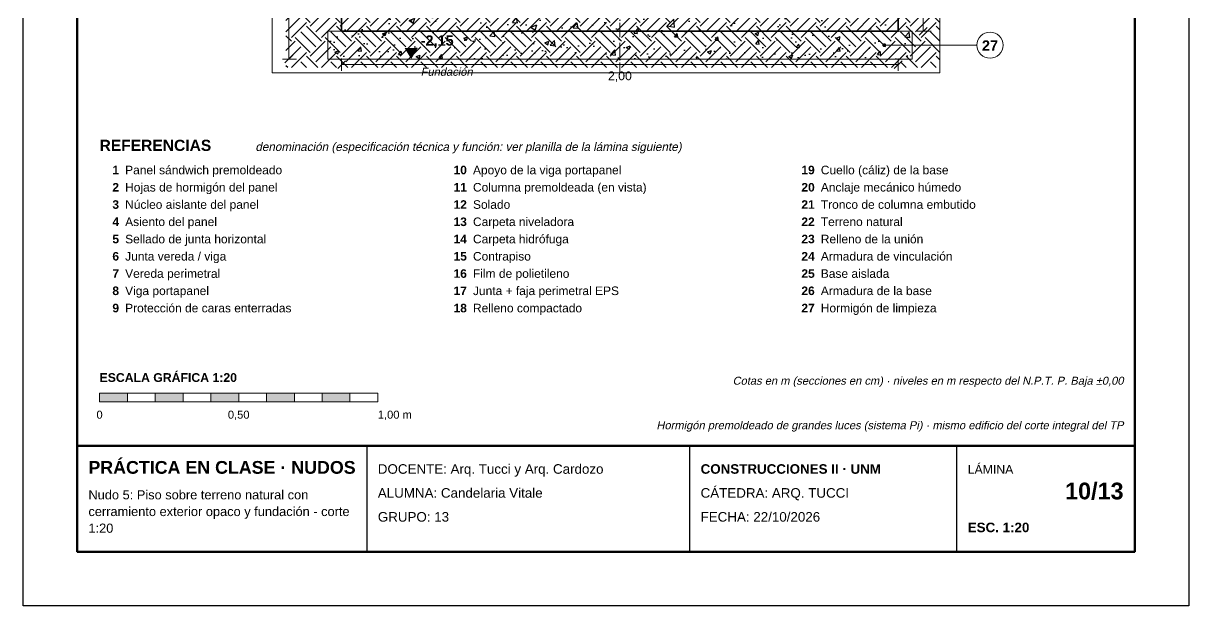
# Model space of a CAD drawing. Header units: millimetres. Extents: x 6 to 4194, y 6 to 5934.
# Drawn here: x 6 to 4194, y 6 to 2098 of the extents above; entities that cross this region are included whole.
import ezdxf
from ezdxf.enums import TextEntityAlignment as Align

# ---------------------------------------------------------------- set-up
doc = ezdxf.new("R2010")
doc.units = ezdxf.units.MM
doc.header["$LTSCALE"] = 20
doc.linetypes.add('DASHDOT', pattern=[3.556, 2.54, -0.508, 0, -0.508])
for name, color, linetype in [('A-CONTORNOS', 7, 'Continuous'), ('A-HORMIGON-INSITU', 33, 'Continuous'), ('A-HORMIGON-SIMPLE', 9, 'Continuous'), ('A-TERRENO', 32, 'Continuous'), ('X-COTAS', 3, 'Continuous'), ('X-EJES', 1, 'DASHDOT'), ('X-MARCO', 7, 'Continuous'), ('X-NIVELES', 7, 'Continuous'), ('X-REFERENCIAS', 1, 'Continuous'), ('X-ROTULO', 7, 'Continuous'), ('X-TEXTOS', 7, 'Continuous')]:
    doc.layers.add(name, color=color, linetype=linetype)
doc.styles.add('ARIAL', font='arial.ttf')
doc.styles.add('ARIAL-B', font='arialbd.ttf')

msp = doc.modelspace()

# ---------------------------------------------------------------- hatches: boundary and pattern name
at = {"layer": 'A-HORMIGON-INSITU'}
h = msp.add_hatch(dxfattribs=at)
h.set_pattern_fill('AR-CONC', color=256, scale=1.2)
h.paths.add_polyline_path([(1150, 2070), (3150, 2070), (3150, 2370), (2675, 2670), (1625, 2670), (1150, 2370)])
at = {"layer": 'A-HORMIGON-SIMPLE'}
h = msp.add_hatch(dxfattribs=at)
h.set_pattern_fill('AR-CONC', color=256, scale=0.8)
h.paths.add_polyline_path([(1100, 1970), (3200, 1970), (3200, 2070), (1100, 2070)])
at = {"layer": 'A-TERRENO'}
h = msp.add_hatch(dxfattribs=at)
h.set_pattern_fill('EARTH', color=256, scale=12, angle=45)
h.paths.add_polyline_path([(950, 1940), (3300, 1940), (3300, 3793), (950, 3793)])
at = {"layer": 'X-NIVELES'}
h = msp.add_hatch(color=7, dxfattribs=at)
h.dxf.hatch_style = 1
h.paths.add_polyline_path([(1400, 1970), (1376, 2010), (1424, 2010)])
at = {"layer": 'X-REFERENCIAS'}
h = msp.add_hatch(color=7, dxfattribs=at)
h.dxf.hatch_style = 1
h.paths.add_polyline_path([(3107, 2020), (3106.7, 2022.2), (3105.7, 2024.1), (3104.1, 2025.7), (3102.2, 2026.7), (3100, 2027), (3097.8, 2026.7), (3095.9, 2025.7), (3094.3, 2024.1), (3093.3, 2022.2), (3093, 2020), (3093.3, 2017.8), (3094.3, 2015.9), (3095.9, 2014.3), (3097.8, 2013.3), (3100, 2013), (3102.2, 2013.3), (3104.1, 2014.3), (3105.7, 2015.9), (3106.7, 2017.8)])
at = {"layer": 'X-TEXTOS'}
h = msp.add_hatch(color=7, dxfattribs=at)
h.dxf.hatch_style = 1
h.paths.add_polyline_path([(280, 770), (380, 770), (380, 738), (280, 738)])
h = msp.add_hatch(color=7, dxfattribs=at)
h.dxf.hatch_style = 1
h.paths.add_polyline_path([(480, 770), (580, 770), (580, 738), (480, 738)])
h = msp.add_hatch(color=7, dxfattribs=at)
h.dxf.hatch_style = 1
h.paths.add_polyline_path([(680, 770), (780, 770), (780, 738), (680, 738)])
h = msp.add_hatch(color=7, dxfattribs=at)
h.dxf.hatch_style = 1
h.paths.add_polyline_path([(880, 770), (980, 770), (980, 738), (880, 738)])
h = msp.add_hatch(color=7, dxfattribs=at)
h.dxf.hatch_style = 1
h.paths.add_polyline_path([(1080, 770), (1180, 770), (1180, 738), (1080, 738)])

# ---------------------------------------------------------------- linework, layer by layer
at = {"layer": 'A-CONTORNOS', "lineweight": 35}
msp.add_lwpolyline([(1150, 2070), (3150, 2070), (3150, 2370), (2675, 2670), (1625, 2670), (1150, 2370)], close=True, dxfattribs=at)
at = {"layer": 'A-CONTORNOS', "lineweight": 18}
msp.add_lwpolyline([(1100, 1970), (3200, 1970), (3200, 2070), (1100, 2070)], close=True, dxfattribs=at)
at = {"layer": 'X-COTAS', "lineweight": 13}
for points in [[(960, 1970), (960, 4120)], [(3240, 2070), (3240, 2370)], [(3218, 2070), (3268, 2070)], [(938, 1970), (988, 1970)], [(1150, 1972), (1150, 1928)], [(3150, 1972), (3150, 1928)], [(1150, 1950), (3150, 1950)]]:
    msp.add_lwpolyline(points, dxfattribs=at)
at = {"layer": 'X-COTAS', "lineweight": 25}
for points in [[(3226, 2056), (3254, 2084)], [(946, 1956), (974, 1984)], [(1136, 1936), (1164, 1964)], [(3136, 1936), (3164, 1964)]]:
    msp.add_lwpolyline(points, dxfattribs=at)
at = {"layer": 'X-EJES', "color": 12, "lineweight": 13, "true_color": 0xcc0000}
msp.add_lwpolyline([(2150, 5020), (2150, 1920)], dxfattribs=at)
at = {"layer": 'X-MARCO', "lineweight": 30}
msp.add_lwpolyline([(6, 5934), (4194, 5934), (4194, 6), (6, 6)], close=True, dxfattribs=at)
at = {"layer": 'X-MARCO', "lineweight": 50}
msp.add_lwpolyline([(200, 5740), (4000, 5740), (4000, 200), (200, 200)], close=True, dxfattribs=at)
at = {"layer": 'X-NIVELES', "lineweight": 13}
msp.add_lwpolyline([(1328, 1970), (1472, 1970)], dxfattribs=at)
at = {"layer": 'X-REFERENCIAS', "lineweight": 13}
msp.add_lwpolyline([(3100, 2020), (3360, 2020), (3433, 2020)], dxfattribs=at)
at = {"layer": 'X-REFERENCIAS', "lineweight": 18}
msp.add_circle((3480, 2020), 47, dxfattribs=at)
at = {"layer": 'X-ROTULO', "lineweight": 50}
msp.add_lwpolyline([(200, 580), (4000, 580), (4000, 200), (200, 200)], close=True, dxfattribs=at)
at = {"layer": 'X-ROTULO', "lineweight": 25}
for points in [[(1240, 580), (1240, 200)], [(2400, 580), (2400, 200)], [(3360, 580), (3360, 200)]]:
    msp.add_lwpolyline(points, dxfattribs=at)
at = {"layer": 'X-TEXTOS', "lineweight": 13}
for points in [[(900, 4940), (3300, 4940), (3300, 1920), (900, 1920)], [(280, 770), (380, 770), (380, 738), (280, 738)], [(380, 770), (480, 770), (480, 738), (380, 738)], [(480, 770), (580, 770), (580, 738), (480, 738)], [(580, 770), (680, 770), (680, 738), (580, 738)], [(680, 770), (780, 770), (780, 738), (680, 738)], [(780, 770), (880, 770), (880, 738), (780, 738)], [(880, 770), (980, 770), (980, 738), (880, 738)], [(980, 770), (1080, 770), (1080, 738), (980, 738)], [(1080, 770), (1180, 770), (1180, 738), (1080, 738)], [(1180, 770), (1280, 770), (1280, 738), (1180, 738)]]:
    msp.add_lwpolyline(points, close=True, dxfattribs=at)

# ---------------------------------------------------------------- texts
at = {"layer": 'X-COTAS', "style": 'ARIAL'}
msp.add_text('2,00', height=31.5, dxfattribs=at).set_placement((2150, 1894), align=Align.CENTER)
at = {"layer": 'X-NIVELES', "style": 'ARIAL-B'}
msp.add_text('-2,15', height=37.23, dxfattribs=at).set_placement((1434, 2018))
at = {"layer": 'X-NIVELES', "style": 'ARIAL', "oblique": 12}
msp.add_text('Fundación', height=28.64, dxfattribs=at).set_placement((1434, 1910))
at = {"layer": 'X-REFERENCIAS', "style": 'ARIAL-B'}
msp.add_text('27', height=37.23, dxfattribs=at).set_placement((3480, 2000), align=Align.CENTER)
at = {"layer": 'X-ROTULO'}
for s, height, style, p in [('PRÁCTICA EN CLASE · NUDOS', 45.824, 'ARIAL-B', (240, 480)), ('DOCENTE: Arq. Tucci y Arq. Cardozo', 34.368, 'ARIAL', (1280, 480)), ('CONSTRUCCIONES II · UNM', 34.368, 'ARIAL-B', (2440, 480)), ('LÁMINA', 31.5, 'ARIAL', (3400, 480)), ('Nudo 5: Piso sobre terreno natural con', 32.936, 'ARIAL', (240, 388)), ('ALUMNA: Candelaria Vitale', 34.368, 'ARIAL', (1280, 394)), ('CÁTEDRA: ARQ. TUCCI', 34.368, 'ARIAL', (2440, 394)), ('cerramiento exterior opaco y fundación - corte', 32.936, 'ARIAL', (240, 328)), ('GRUPO: 13', 34.37, 'ARIAL', (1280, 308)), ('FECHA: 22/10/2026', 34.368, 'ARIAL', (2440, 308)), ('1:20', 32.94, 'ARIAL', (240, 268)), ('ESC. 1:20', 34.37, 'ARIAL-B', (3400, 270))]:
    msp.add_text(s, height=height, dxfattribs=dict(at, style=style)).set_placement(p)
at = {"layer": 'X-ROTULO', "style": 'ARIAL-B'}
msp.add_text('10/13', height=60.14, dxfattribs=at).set_placement((3960, 388), align=Align.RIGHT)
at = {"layer": 'X-TEXTOS'}
for s, height, style, p in [('REFERENCIAS', 40.096, 'ARIAL-B', (280, 1640)), ('Panel sándwich premoldeado', 30.788, 'ARIAL', (372, 1556)), ('Apoyo de la viga portapanel', 30.788, 'ARIAL', (1622, 1556)), ('Cuello (cáliz) de la base', 30.788, 'ARIAL', (2872, 1556)), ('Hojas de hormigón del panel', 30.788, 'ARIAL', (372, 1494)), ('Columna premoldeada (en vista)', 30.788, 'ARIAL', (1622, 1494)), ('Anclaje mecánico húmedo', 30.788, 'ARIAL', (2872, 1494)), ('Núcleo aislante del panel', 30.788, 'ARIAL', (372, 1432)), ('Solado', 30.79, 'ARIAL', (1622, 1432)), ('Tronco de columna embutido', 30.788, 'ARIAL', (2872, 1432)), ('Asiento del panel', 30.788, 'ARIAL', (372, 1370)), ('Carpeta niveladora', 30.788, 'ARIAL', (1622, 1370)), ('Terreno natural', 30.788, 'ARIAL', (2872, 1370)), ('Sellado de junta horizontal', 30.788, 'ARIAL', (372, 1308)), ('Carpeta hidrófuga', 30.788, 'ARIAL', (1622, 1308)), ('Relleno de la unión', 30.788, 'ARIAL', (2872, 1308)), ('Junta vereda / viga', 30.788, 'ARIAL', (372, 1246)), ('Contrapiso', 30.79, 'ARIAL', (1622, 1246)), ('Armadura de vinculación', 30.788, 'ARIAL', (2872, 1246)), ('Vereda perimetral', 30.788, 'ARIAL', (372, 1184)), ('Film de polietileno', 30.788, 'ARIAL', (1622, 1184)), ('Base aislada', 30.788, 'ARIAL', (2872, 1184)), ('Viga portapanel', 30.788, 'ARIAL', (372, 1122)), ('Junta + faja perimetral EPS', 30.788, 'ARIAL', (1622, 1122)), ('Armadura de la base', 30.788, 'ARIAL', (2872, 1122)), ('Protección de caras enterradas', 30.788, 'ARIAL', (372, 1060)), ('Relleno compactado', 30.788, 'ARIAL', (1622, 1060)), ('Hormigón de limpieza', 30.788, 'ARIAL', (2872, 1060)), ('ESCALA GRÁFICA 1:20', 31.504, 'ARIAL-B', (280, 810)), ('1,00 m', 28.64, 'ARIAL', (1280, 678))]:
    msp.add_text(s, height=height, dxfattribs=dict(at, style=style)).set_placement(p)
at = {"layer": 'X-TEXTOS', "style": 'ARIAL', "oblique": 12}
msp.add_text('denominación (especificación técnica y función: ver planilla de la lámina siguiente)', height=30.072, dxfattribs=at).set_placement((840, 1640))
at = {"layer": 'X-TEXTOS', "style": 'ARIAL-B'}
for s, height, p in [('1', 30.8, (350, 1556)), ('10', 30.79, (1600, 1556)), ('19', 30.79, (2850, 1556)), ('2', 30.8, (350, 1494)), ('11', 30.79, (1600, 1494)), ('20', 30.79, (2850, 1494)), ('3', 30.8, (350, 1432)), ('12', 30.79, (1600, 1432)), ('21', 30.79, (2850, 1432)), ('4', 30.8, (350, 1370)), ('13', 30.79, (1600, 1370)), ('22', 30.79, (2850, 1370)), ('5', 30.8, (350, 1308)), ('14', 30.79, (1600, 1308)), ('23', 30.79, (2850, 1308)), ('6', 30.8, (350, 1246)), ('15', 30.79, (1600, 1246)), ('24', 30.79, (2850, 1246)), ('7', 30.8, (350, 1184)), ('16', 30.79, (1600, 1184)), ('25', 30.79, (2850, 1184)), ('8', 30.8, (350, 1122)), ('17', 30.79, (1600, 1122)), ('26', 30.79, (2850, 1122)), ('9', 30.8, (350, 1060)), ('18', 30.79, (1600, 1060)), ('27', 30.79, (2850, 1060))]:
    msp.add_text(s, height=height, dxfattribs=at).set_placement(p, align=Align.RIGHT)
at = {"layer": 'X-TEXTOS', "style": 'ARIAL', "oblique": 12}
for s, p in [('Cotas en m (secciones en cm) · niveles en m respecto del N.P.T. P. Baja ±0,00', (3960, 800)), ('Hormigón premoldeado de grandes luces (sistema Pi) · mismo edificio del corte integral del TP', (3960, 640))]:
    msp.add_text(s, height=28.64, dxfattribs=at).set_placement(p, align=Align.RIGHT)
at = {"layer": 'X-TEXTOS', "style": 'ARIAL'}
for s, height, p in [('0', 28.6, (280, 678)), ('0,50', 28.64, (780, 678))]:
    msp.add_text(s, height=height, dxfattribs=at).set_placement(p, align=Align.CENTER)

doc.saveas('drawing.dxf')
